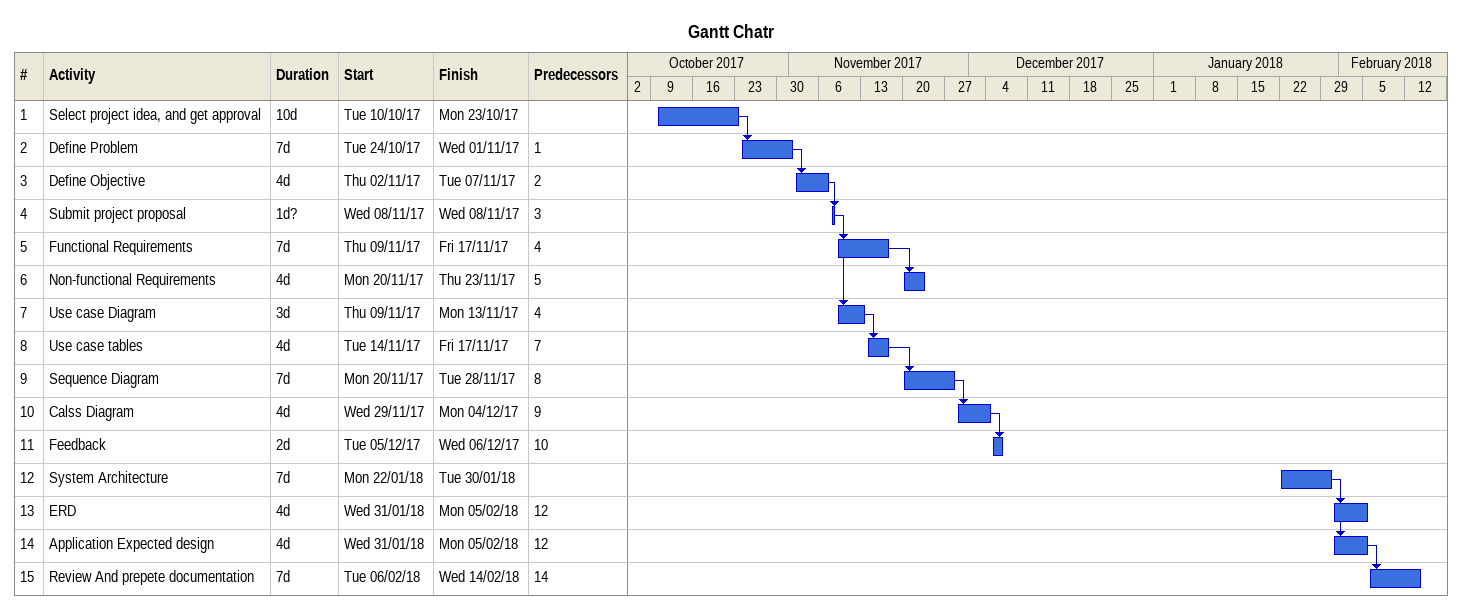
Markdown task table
Gantt Chatr

| ID | Task | Duration | Start | Finish | Predecessors |
|---|---|---|---|---|---|
| 1 | Select project idea, and get approval | 10d | 2017-10-10 | 2017-10-23 |  |
| 2 | Define Problem | 7d | 2017-10-24 | 2017-11-01 | 1 |
| 3 | Define Objective | 4d | 2017-11-02 | 2017-11-07 | 2 |
| 4 | Submit project proposal | 1d? | 2017-11-08 | 2017-11-08 | 3 |
| 5 | Functional Requirements | 7d | 2017-11-09 | 2017-11-17 | 4 |
| 6 | Non-functional Requirements | 4d | 2017-11-20 | 2017-11-23 | 5 |
| 7 | Use case Diagram | 3d | 2017-11-09 | 2017-11-13 | 4 |
| 8 | Use case tables | 4d | 2017-11-14 | 2017-11-17 | 7 |
| 9 | Sequence Diagram | 7d | 2017-11-20 | 2017-11-28 | 8 |
| 10 | Calss Diagram | 4d | 2017-11-29 | 2017-12-04 | 9 |
| 11 | Feedback | 2d | 2017-12-05 | 2017-12-06 | 10 |
| 12 | System Architecture | 7d | 2018-01-22 | 2018-01-30 |  |
| 13 | ERD | 4d | 2018-01-31 | 2018-02-05 | 12 |
| 14 | Application Expected design | 4d | 2018-01-31 | 2018-02-05 | 12 |
| 15 | Review And prepete documentation | 7d | 2018-02-06 | 2018-02-14 | 14 |
